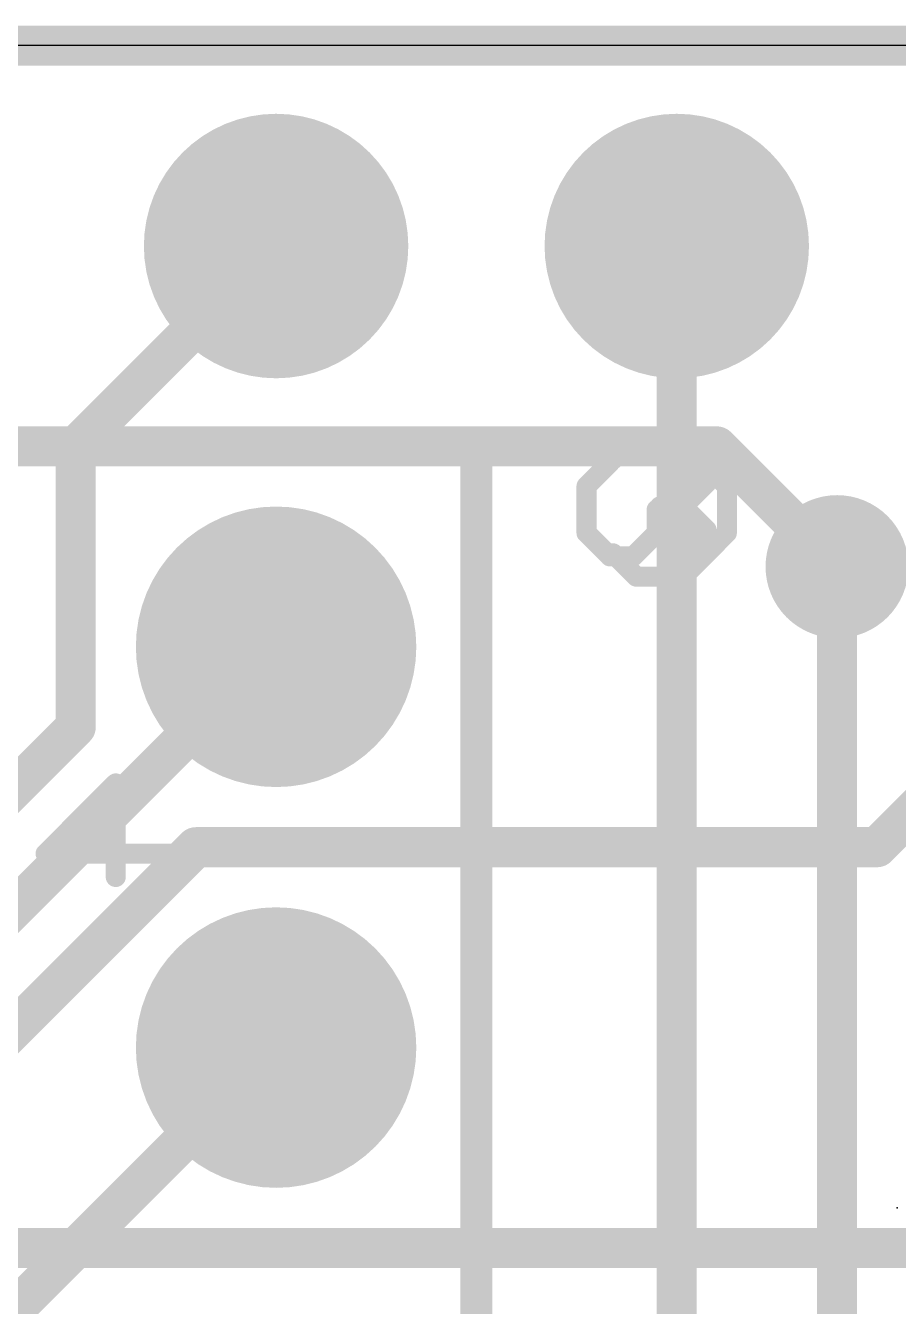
# Model space of a CAD drawing. Extents: x -0.1 to 50.9, y -0.1 to 23.
# Drawn here: x 32.7 to 38.23, y 14.87 to 22.99 of the extents above; entities that cross this region are included whole.
import ezdxf

# ---------------------------------------------------------------- set-up
doc = ezdxf.new("R2010")
doc.units = 0
for name, color, linetype in [('1', 12, 'CONTINUOUS'), ('16', 132, 'CONTINUOUS'), ('17', 110, 'CONTINUOUS'), ('18', 110, 'CONTINUOUS'), ('20', 53, 'CONTINUOUS'), ('21', 40, 'CONTINUOUS'), ('22', 6, 'CONTINUOUS'), ('23', 40, 'CONTINUOUS')]:
    doc.layers.add(name, color=color, linetype=linetype)

# ---------------------------------------------------------------- blocks, each defined once
blk = doc.blocks.new('ROUNDP')
at = {"const_width": 0.5}
blk.add_lwpolyline([(0, -0.25, 1), (0, 0.25, 1), (0, -0.25)], format="xyb", dxfattribs=at)
blk = doc.blocks.new('ROUNDV')
at = {"const_width": 0.5}
blk.add_lwpolyline([(0, -0.25, 1), (0, 0.25, 1), (0, -0.25)], format="xyb", dxfattribs=at)

msp = doc.modelspace()

# ---------------------------------------------------------------- linework, layer by layer
at = {"layer": '1', "const_width": 0.254}
for points in [[(50.8, 22.86), (0, 22.86)], [(22.86, 20.32), (37.084, 20.32)], [(37.084, 20.32), (37.846, 19.558)], [(38.1, 17.78), (39.37, 19.05)], [(31.75, 15.748), (33.782, 17.78)], [(33.782, 17.78), (38.1, 17.78)], [(22.86, 15.24), (41.148, 15.24)]]:
    msp.add_lwpolyline(points, dxfattribs=at)
at = {"layer": '1', "const_width": 0.127}
for points in [[(37.1289, 20.3649, 1), (37.0391, 20.2751)], [(37.084, 20.2565, 1), (37.084, 20.3835)], [(37.8011, 19.5131, 1), (37.8909, 19.6029)], [(33.782, 17.8435, 1), (33.782, 17.7165)], [(33.8269, 17.7351, 1), (33.7371, 17.8249)], [(38.0551, 17.8249, 1), (38.1449, 17.7351)], [(38.1, 17.7165, 1), (38.1, 17.8435)]]:
    msp.add_lwpolyline(points, format="xyb", dxfattribs=at)
at = {"layer": '16', "const_width": 0.254}
for points in [[(50.8, 22.86), (0, 22.86)], [(33.02, 20.32), (34.29, 21.59)], [(36.83, 21.59), (36.83, 13.97)], [(33.02, 18.542), (33.02, 20.32)], [(37.846, 19.558), (37.846, 14.732)], [(32.512, 17.272), (34.29, 19.05)], [(31.75, 17.272), (33.02, 18.542)], [(34.29, 16.51), (31.496, 13.716)]]:
    msp.add_lwpolyline(points, dxfattribs=at)
at = {"layer": '16', "const_width": 0.127}
for points in [[(34.3349, 21.5451, 1), (34.2451, 21.6349)], [(36.8935, 21.59, 1), (36.7665, 21.59)], [(33.0835, 20.32, 1), (32.9565, 20.32)], [(32.9751, 20.3649, 1), (33.0649, 20.2751)], [(37.9095, 19.558, 1), (37.7825, 19.558)], [(34.3349, 19.0051, 1), (34.2451, 19.0949)], [(32.9565, 18.542, 1), (33.0835, 18.542)], [(33.0649, 18.4971, 1), (32.9751, 18.5869)], [(34.3349, 16.4651, 1), (34.2451, 16.5549)]]:
    msp.add_lwpolyline(points, format="xyb", dxfattribs=at)
at = {"layer": '20'}
msp.add_line((48.26, 22.86), (2.54, 22.86), dxfattribs=at)
at = {"layer": '21'}
for points, const_width in [([(0, 20.32), (35.56, 20.32)], 0.2032), ([(35.56, 20.32), (35.56, 2.54)], 0.2032), ([(36.4257, 20.236), (36.574, 20.3843)], 0.127), ([(36.574, 20.3843), (36.8706, 20.3843)], 0.127), ([(36.8706, 20.3843), (37.0189, 20.236)], 0.127), ([(37.0189, 20.236), (37.0189, 20.0877)], 0.127), ([(37.0189, 20.0877), (36.8706, 19.9394)], 0.127), ([(36.8706, 19.9394), (36.7223, 19.9394)], 0.127), ([(36.8706, 19.9394), (37.0189, 19.7911)], 0.127), ([(37.0189, 19.7911), (37.0189, 19.6428)], 0.127), ([(36.574, 19.4945), (36.4257, 19.6428)], 0.127), ([(37.0189, 19.6428), (36.8706, 19.4945)], 0.127), ([(36.8706, 19.4945), (36.574, 19.4945)], 0.127)]:
    msp.add_lwpolyline(points, dxfattribs=dict(at, const_width=const_width))
for points, const_width in [([(35.6108, 20.32, 1), (35.5092, 20.32)], 0.1016), ([(35.56, 20.2692, 1), (35.56, 20.3708)], 0.1016), ([(36.574, 20.416, 1), (36.574, 20.3525)], 0.0635), ([(36.5965, 20.3618, 1), (36.5516, 20.4067)], 0.0635), ([(36.8931, 20.4067, 1), (36.8482, 20.3618)], 0.0635), ([(36.8706, 20.3525, 1), (36.8706, 20.416)], 0.0635), ([(37.0507, 20.236, 1), (36.9872, 20.236)], 0.0635), ([(36.4033, 20.2584, 1), (36.4482, 20.2135)], 0.0635), ([(36.9965, 20.2135, 1), (37.0414, 20.2584)], 0.0635), ([(37.0414, 20.0652, 1), (36.9965, 20.1101)], 0.0635), ([(36.9872, 20.0877, 1), (37.0507, 20.0877)], 0.0635), ([(36.7223, 19.9711, 1), (36.7223, 19.9076)], 0.0635), ([(36.8931, 19.9618, 1), (36.8482, 19.9169)], 0.0635), ([(36.8482, 19.9618, 1), (36.8931, 19.9169)], 0.0635), ([(36.8706, 19.9076, 1), (36.8706, 19.9711)], 0.0635), ([(37.0507, 19.7911, 1), (36.9872, 19.7911)], 0.0635), ([(36.9965, 19.7686, 1), (37.0414, 19.8135)], 0.0635), ([(36.4482, 19.6652, 1), (36.4033, 19.6203)], 0.0635), ([(36.9872, 19.6428, 1), (37.0507, 19.6428)], 0.0635), ([(37.0414, 19.6203, 1), (36.9965, 19.6652)], 0.0635), ([(36.574, 19.5263, 1), (36.574, 19.4628)], 0.0635), ([(36.5516, 19.472, 1), (36.5965, 19.517)], 0.0635), ([(36.8482, 19.517, 1), (36.8931, 19.472)], 0.0635), ([(36.8706, 19.4628, 1), (36.8706, 19.5263)], 0.0635)]:
    msp.add_lwpolyline(points, format="xyb", dxfattribs=dict(at, const_width=const_width))
at = {"layer": '22', "const_width": 0.127}
for points in [[(36.406, 20.2163), (36.2577, 20.068)], [(37.1475, 20.068), (36.9992, 20.2163)], [(36.2577, 20.068), (36.2577, 19.7714)], [(37.1475, 19.7714), (37.1475, 20.068)], [(36.7026, 19.7714), (36.7026, 19.9197)], [(36.2577, 19.7714), (36.406, 19.6231)], [(36.5543, 19.6231), (36.7026, 19.7714)], [(36.7026, 19.7714), (36.8509, 19.6231)], [(36.9992, 19.6231), (37.1475, 19.7714)], [(36.406, 19.6231), (36.5543, 19.6231)], [(36.8509, 19.6231), (36.9992, 19.6231)], [(32.8287, 17.7394), (33.2736, 18.1843)], [(33.2736, 18.1843), (33.2736, 17.5911)], [(33.7185, 17.7394), (32.8287, 17.7394)]]:
    msp.add_lwpolyline(points, dxfattribs=at)
at = {"layer": '22', "const_width": 0.0635}
for points in [[(36.4285, 20.1938, 1), (36.3836, 20.2387)], [(37.0217, 20.2387, 1), (36.9768, 20.1938)], [(36.2895, 20.068, 1), (36.226, 20.068)], [(37.1793, 20.068, 1), (37.1157, 20.068)], [(36.2353, 20.0904, 1), (36.2802, 20.0455)], [(37.125, 20.0455, 1), (37.17, 20.0904)], [(36.7344, 19.9197, 1), (36.6709, 19.9197)], [(36.2802, 19.7938, 1), (36.2353, 19.7489)], [(36.7251, 19.7938, 1), (36.6802, 19.7489)], [(36.7251, 19.7489, 1), (36.6802, 19.7938)], [(37.17, 19.7489, 1), (37.125, 19.7938)], [(36.226, 19.7714, 1), (36.2895, 19.7714)], [(36.6709, 19.7714, 1), (36.7344, 19.7714)], [(37.1157, 19.7714, 1), (37.1793, 19.7714)], [(36.406, 19.6548, 1), (36.406, 19.5913)], [(36.3836, 19.6006, 1), (36.4285, 19.6455)], [(36.5319, 19.6455, 1), (36.5768, 19.6006)], [(36.5543, 19.5913, 1), (36.5543, 19.6548)], [(36.8509, 19.6548, 1), (36.8509, 19.5913)], [(36.8285, 19.6006, 1), (36.8734, 19.6455)], [(36.9768, 19.6455, 1), (37.0217, 19.6006)], [(36.9992, 19.5913, 1), (36.9992, 19.6548)], [(33.3054, 18.1843, 1), (33.2419, 18.1843)], [(33.2961, 18.1618, 1), (33.2512, 18.2067)], [(32.8287, 17.7711, 1), (32.8287, 17.7076)], [(32.8063, 17.7618, 1), (32.8512, 17.7169)], [(33.7185, 17.7076, 1), (33.7185, 17.7711)], [(33.2419, 17.5911, 1), (33.3054, 17.5911)]]:
    msp.add_lwpolyline(points, format="xyb", dxfattribs=at)
at = {"layer": '23'}
msp.add_point((38.227, 15.494), dxfattribs=at)

# ---------------------------------------------------------------- block references
at = {"layer": '17', "rotation": 90}
for p, xscale, yscale in [((34.29, 21.59), 1.6764, 1.6764), ((34.29, 21.59), 1.6764, 1.6764), ((36.83, 21.59), 1.6764, 1.6764), ((36.83, 21.59), 1.6764, 1.6764), ((34.29, 19.05), 1.778, 1.778), ((34.29, 19.05), 1.778, 1.778), ((34.29, 16.51), 1.778, 1.778), ((34.29, 16.51), 1.778, 1.778)]:
    msp.add_blockref('ROUNDP', p, dxfattribs=dict(at, xscale=xscale, yscale=yscale))
at = {"layer": '18', "xscale": 0.9064, "yscale": 0.9064}
msp.add_blockref('ROUNDV', (37.846, 19.558), dxfattribs=at)
msp.add_blockref('ROUNDV', (37.846, 19.558), dxfattribs=at)

doc.saveas('drawing.dxf')
